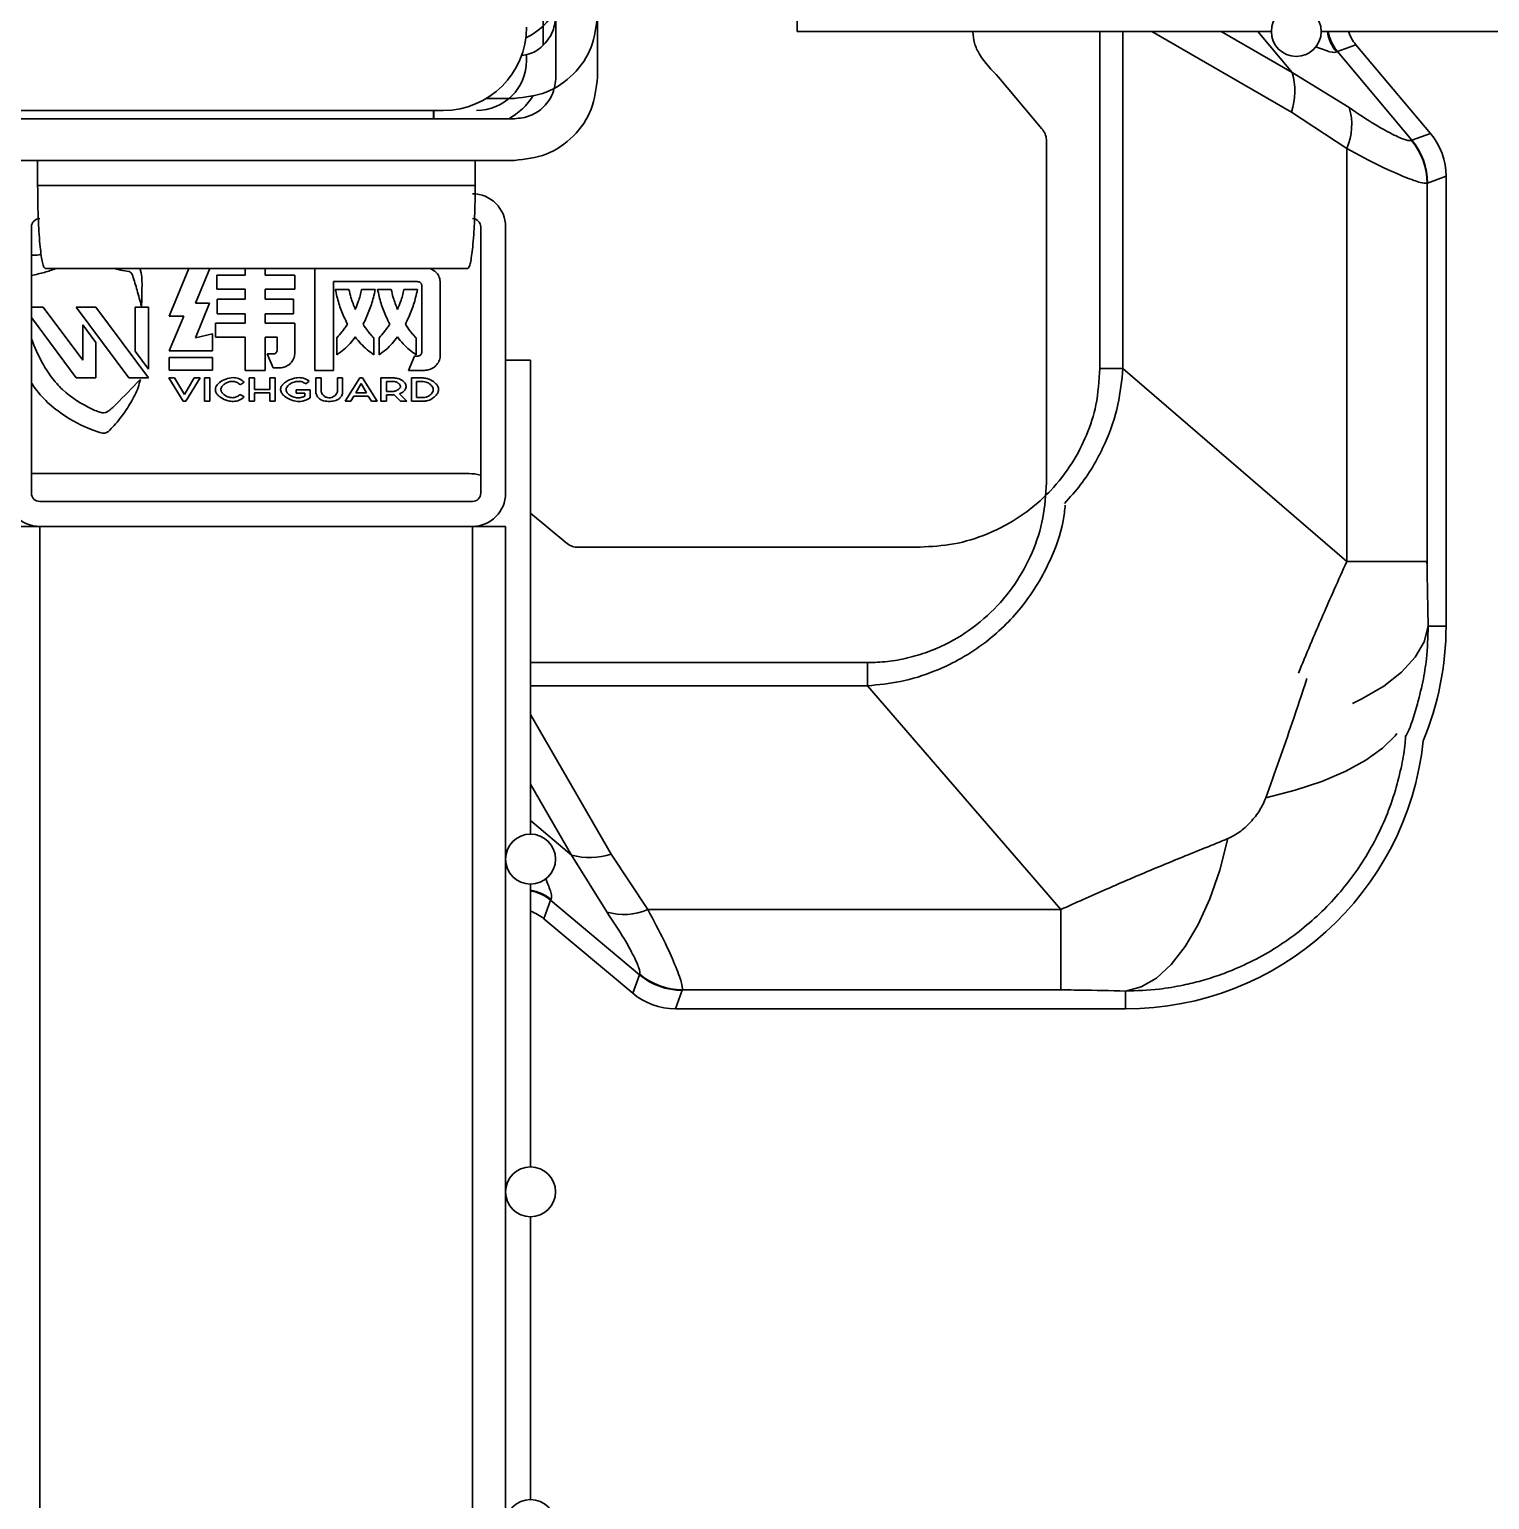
# Model space of a CAD drawing. Header units: millimetres. Extents: x 0 to 420, y 0 to 297.
# Drawn here: x 268.018 to 268.896, y 149.962 to 150.846 of the extents above; entities that cross this region are included whole.
import ezdxf

# ---------------------------------------------------------------- set-up
doc = ezdxf.new("R2010")
doc.units = ezdxf.units.MM

msp = doc.modelspace()

# ---------------------------------------------------------------- linework, layer by layer
at = {"color": 7, "linetype": 'Continuous', "lineweight": 35}
for p, q in [((268.33476, 150.8173), (268.33476, 151.1773)), ((268.35976, 151.1773), (268.35976, 150.8173)), ((268.32704, 150.86482), (268.32704, 150.83664)), ((268.47976, 150.8598), (268.47976, 150.8448)), ((268.47976, 150.8448), (268.76476, 150.8448)), ((268.58533, 150.84454), (268.58533, 150.8448)), ((268.66165, 150.64227), (268.66165, 150.8448)), ((268.67558, 150.64227), (268.67558, 150.8448)), ((268.69288, 150.8448), (268.77678, 150.79636)), ((268.7773, 150.82017), (268.73465, 150.8448)), ((268.75663, 150.8448), (268.7773, 150.82017)), ((268.79476, 150.8448), (268.96476, 150.8448)), ((268.31704, 150.8273), (268.31704, 150.83103)), ((268.80446, 150.83278), (268.80403, 150.83251)), ((268.8156, 150.83684), (268.80446, 150.83278)), ((268.84927, 150.77938), (268.80446, 150.83278)), ((268.86042, 150.78344), (268.8156, 150.83684)), ((268.62682, 150.78637), (268.60083, 150.81733)), ((268.7773, 150.82017), (268.81155, 150.79903)), ((268.30976, 150.80458), (268.29303, 150.80458)), ((267.76704, 150.7973), (268.26704, 150.7973)), ((268.26121, 150.7923), (268.26121, 150.7973)), ((268.26131, 150.7923), (268.26131, 150.7973)), ((268.81007, 150.7744), (268.77678, 150.79636)), ((267.73976, 150.7923), (268.30976, 150.7923)), ((268.62952, 150.57344), (268.62952, 150.7799)), ((268.849, 150.77922), (268.84927, 150.77938)), ((268.86042, 150.78344), (268.84927, 150.77938)), ((268.81007, 150.52617), (268.81007, 150.7744)), ((268.30976, 150.7673), (267.73976, 150.7673)), ((268.02325, 150.7523), (268.02325, 150.7673)), ((268.28625, 150.7523), (268.28625, 150.7673)), ((268.28625, 150.7523), (268.02325, 150.7523)), ((268.85862, 150.7537), (268.85837, 150.75357)), ((268.85837, 150.75357), (268.85837, 150.52617)), ((268.85862, 150.7537), (268.86976, 150.75776)), ((268.86976, 150.4873), (268.86976, 150.75776)), ((268.01954, 150.7273), (268.01954, 150.5673)), ((268.28954, 150.5673), (268.28954, 150.7273)), ((268.30454, 150.5673), (268.30454, 150.7273)), ((268.02785, 150.7023), (268.28164, 150.7023)), ((268.10237, 150.67369), (268.11418, 150.7023)), ((268.12678, 150.7023), (268.11814, 150.68149)), ((268.131, 150.68998), (268.131, 150.69838)), ((268.131, 150.69838), (268.14798, 150.69838)), ((268.14798, 150.69838), (268.14798, 150.7023)), ((268.1599, 150.7023), (268.1599, 150.69838)), ((268.1599, 150.69838), (268.1779, 150.69838)), ((268.1779, 150.69838), (268.1779, 150.68998)), ((268.18991, 150.6411), (268.18991, 150.7023)), ((268.14798, 150.68998), (268.131, 150.68998)), ((268.14798, 150.68388), (268.14798, 150.68998)), ((268.1599, 150.68998), (268.1599, 150.68388)), ((268.1779, 150.68998), (268.1599, 150.68998)), ((268.20097, 150.69444), (268.20097, 150.6411)), ((268.25147, 150.69444), (268.20097, 150.69444)), ((268.20217, 150.68972), (268.21032, 150.68972)), ((268.21795, 150.68972), (268.22618, 150.68972)), ((268.22755, 150.68972), (268.23578, 150.68972)), ((268.24341, 150.68972), (268.25156, 150.68972)), ((268.25422, 150.65225), (268.25422, 150.69178)), ((268.26528, 150.69349), (268.26528, 150.65045)), ((268.12663, 150.68149), (268.11814, 150.66064)), ((268.11814, 150.68149), (268.12663, 150.68149)), ((268.13109, 150.68388), (268.14798, 150.68388)), ((268.13109, 150.67513), (268.13109, 150.68388)), ((268.1599, 150.68388), (268.17705, 150.68388)), ((268.17705, 150.68388), (268.17705, 150.67513)), ((268.01954, 150.67915), (268.02666, 150.67915)), ((268.0464, 150.63658), (268.01954, 150.67279)), ((268.02666, 150.67915), (268.05034, 150.64722)), ((268.0464, 150.67915), (268.05824, 150.67915)), ((268.07797, 150.63658), (268.0464, 150.67915)), ((268.05824, 150.67915), (268.08981, 150.63658)), ((268.08192, 150.67915), (268.08981, 150.67915)), ((268.08192, 150.65254), (268.08192, 150.67915)), ((268.08981, 150.67915), (268.08981, 150.6419)), ((268.1112, 150.67369), (268.10237, 150.67369)), ((268.10237, 150.65283), (268.1112, 150.67369)), ((268.14798, 150.67513), (268.13109, 150.67513)), ((268.14798, 150.66938), (268.14798, 150.67513)), ((268.1599, 150.67513), (268.1599, 150.66938)), ((268.17705, 150.67513), (268.1599, 150.67513)), ((268.05034, 150.66851), (268.05824, 150.65786)), ((268.05034, 150.64722), (268.05034, 150.66851)), ((268.11814, 150.66064), (268.12835, 150.66303)), ((268.12835, 150.66303), (268.12835, 150.65283)), ((268.13023, 150.66938), (268.14798, 150.66938)), ((268.13023, 150.66098), (268.13023, 150.66938)), ((268.1599, 150.66938), (268.1779, 150.66938)), ((268.1779, 150.66938), (268.1779, 150.65191)), ((268.05824, 150.65786), (268.05824, 150.63658)), ((268.14798, 150.66098), (268.13023, 150.66098)), ((268.14798, 150.6411), (268.14798, 150.66098)), ((268.1599, 150.66098), (268.1599, 150.6411)), ((268.16719, 150.66098), (268.1599, 150.66098)), ((268.16719, 150.65337), (268.16719, 150.66098)), ((268.20303, 150.65045), (268.20303, 150.66065)), ((268.22523, 150.66065), (268.22523, 150.65045)), ((268.22849, 150.65045), (268.22849, 150.66065)), ((268.2507, 150.66065), (268.2507, 150.65045)), ((268.08981, 150.6419), (268.08192, 150.65254)), ((268.10236, 150.64875), (268.12834, 150.64875)), ((268.10236, 150.64112), (268.10236, 150.64875)), ((268.12835, 150.65283), (268.10237, 150.65283)), ((268.12834, 150.64875), (268.12834, 150.64112)), ((268.1611, 150.65097), (268.16453, 150.65097)), ((268.16479, 150.64256), (268.1611, 150.65097)), ((268.24616, 150.6411), (268.24967, 150.64959)), ((268.24967, 150.64959), (268.25147, 150.64959)), ((268.30454, 150.6473), (268.31954, 150.6473)), ((268.31954, 150.3623), (268.31954, 150.6473)), ((268.05824, 150.63658), (268.0464, 150.63658)), ((268.08981, 150.63658), (268.07797, 150.63658)), ((268.10206, 150.63655), (268.10558, 150.63655)), ((268.11067, 150.62259), (268.10206, 150.63655)), ((268.12834, 150.64112), (268.10236, 150.64112)), ((268.10558, 150.63655), (268.11144, 150.62663)), ((268.11144, 150.62663), (268.11732, 150.63655)), ((268.12084, 150.63655), (268.11222, 150.62259)), ((268.11732, 150.63655), (268.12084, 150.63655)), ((268.12347, 150.63655), (268.12672, 150.63655)), ((268.12347, 150.62259), (268.12347, 150.63655)), ((268.12672, 150.63655), (268.12672, 150.62259)), ((268.1599, 150.6411), (268.14798, 150.6411)), ((268.15044, 150.63655), (268.15359, 150.63655)), ((268.15044, 150.62259), (268.15044, 150.63655)), ((268.15359, 150.63655), (268.15359, 150.62962)), ((268.16281, 150.63655), (268.16596, 150.63655)), ((268.16281, 150.62962), (268.16281, 150.63655)), ((268.16856, 150.64256), (268.16479, 150.64256)), ((268.16596, 150.63655), (268.16596, 150.62259)), ((268.20097, 150.6411), (268.18991, 150.6411)), ((268.19047, 150.63655), (268.19362, 150.63655)), ((268.19047, 150.62819), (268.19047, 150.63655)), ((268.19362, 150.63655), (268.19362, 150.62879)), ((268.20342, 150.63655), (268.20657, 150.63655)), ((268.20342, 150.62879), (268.20342, 150.63655)), ((268.20657, 150.63655), (268.20657, 150.62819)), ((268.20807, 150.62259), (268.21682, 150.63655)), ((268.21682, 150.63655), (268.21847, 150.63655)), ((268.21847, 150.63655), (268.22722, 150.62259)), ((268.22961, 150.63655), (268.2376, 150.63655)), ((268.22961, 150.62259), (268.22961, 150.63655)), ((268.25584, 150.6411), (268.24616, 150.6411)), ((268.24789, 150.63655), (268.25493, 150.63655)), ((268.24789, 150.62259), (268.24789, 150.63655)), ((268.66165, 150.64227), (268.67558, 150.64227)), ((268.67558, 150.64227), (268.81007, 150.52617)), ((268.14742, 150.63401), (268.14492, 150.63247)), ((268.14492, 150.62665), (268.14742, 150.6251)), ((268.15359, 150.62962), (268.16281, 150.62962)), ((268.15359, 150.62756), (268.15359, 150.62259)), ((268.16281, 150.62756), (268.15359, 150.62756)), ((268.16281, 150.62259), (268.16281, 150.62756)), ((268.17865, 150.62946), (268.18711, 150.62946)), ((268.17865, 150.62746), (268.17865, 150.62946)), ((268.18385, 150.62746), (268.17865, 150.62746)), ((268.18385, 150.62568), (268.18385, 150.62746)), ((268.18643, 150.63466), (268.1844, 150.633)), ((268.18711, 150.62946), (268.18711, 150.62449)), ((268.21443, 150.62766), (268.21763, 150.63312)), ((268.22086, 150.62766), (268.21443, 150.62766)), ((268.21763, 150.63312), (268.22086, 150.62766)), ((268.23284, 150.63449), (268.2371, 150.63449)), ((268.23284, 150.62841), (268.23284, 150.63449)), ((268.23654, 150.62841), (268.23284, 150.62841)), ((268.23284, 150.62645), (268.23284, 150.62259)), ((268.23668, 150.62645), (268.23284, 150.62645)), ((268.24135, 150.62259), (268.23757, 150.62647)), ((268.24077, 150.62694), (268.24524, 150.62259)), ((268.25104, 150.62477), (268.25104, 150.63437)), ((268.25104, 150.63437), (268.25493, 150.63437)), ((268.11222, 150.62259), (268.11067, 150.62259)), ((268.12672, 150.62259), (268.12347, 150.62259)), ((268.15359, 150.62259), (268.15044, 150.62259)), ((268.16596, 150.62259), (268.16281, 150.62259)), ((268.21149, 150.62259), (268.20807, 150.62259)), ((268.21327, 150.62568), (268.21149, 150.62259)), ((268.22199, 150.62568), (268.21327, 150.62568)), ((268.22383, 150.62259), (268.22199, 150.62568)), ((268.22722, 150.62259), (268.22383, 150.62259)), ((268.23284, 150.62259), (268.22961, 150.62259)), ((268.24524, 150.62259), (268.24135, 150.62259)), ((268.25553, 150.62259), (268.24789, 150.62259)), ((268.25525, 150.62477), (268.25104, 150.62477)), ((268.01954, 150.57901), (268.28253, 150.57901)), ((268.02454, 150.5623), (268.28454, 150.5623)), ((268.00454, 150.5473), (268.02454, 150.5473)), ((268.02454, 150.5473), (268.28454, 150.5473)), ((268.02454, 150.5473), (268.02454, 144.9473)), ((268.02454, 150.5473), (268.28454, 150.5473)), ((268.28454, 150.5473), (268.28454, 144.9473)), ((268.28454, 150.5473), (268.30454, 150.5473)), ((268.28954, 150.54793), (268.28954, 150.5473)), ((268.30454, 150.5473), (268.30454, 144.9473)), ((268.31954, 150.55527), (268.34069, 150.53753)), ((268.34716, 150.53482), (268.55362, 150.53482)), ((268.81007, 150.52617), (268.85837, 150.52617)), ((268.85907, 150.4873), (268.86976, 150.4873)), ((268.31954, 150.46541), (268.52207, 150.46541)), ((268.52207, 150.46541), (268.52207, 150.45148)), ((268.31954, 150.45148), (268.52207, 150.45148)), ((268.52207, 150.45148), (268.63818, 150.31699)), ((268.31954, 150.43418), (268.36799, 150.35028)), ((268.31954, 150.39242), (268.34417, 150.34976)), ((268.31954, 150.37043), (268.34417, 150.34976)), ((268.34417, 150.34976), (268.36531, 150.31551)), ((268.36799, 150.35028), (268.38995, 150.31699)), ((268.31954, 150.1623), (268.31954, 150.3323)), ((268.33156, 150.3226), (268.3275, 150.31146)), ((268.33183, 150.32303), (268.33156, 150.3226)), ((268.33156, 150.3226), (268.38496, 150.27779)), ((268.3275, 150.31146), (268.38091, 150.26664)), ((268.38995, 150.31699), (268.63818, 150.31699)), ((268.38496, 150.27779), (268.38091, 150.26664)), ((268.38496, 150.27779), (268.38512, 150.27806)), ((268.41064, 150.26844), (268.40658, 150.2573)), ((268.41064, 150.26844), (268.41077, 150.26869)), ((268.63818, 150.26869), (268.41077, 150.26869)), ((268.67704, 150.26799), (268.67704, 150.2573)), ((268.40658, 150.2573), (268.67704, 150.2573)), ((268.31954, 149.9623), (268.31954, 150.1323))]:
    msp.add_line(p, q, dxfattribs=at)
at = {"color": 7, "linetype": 'Continuous', "lineweight": 35, "flags": 128}
for points in [[(268.81354, 150.44086), (268.8191, 150.44358), (268.83231, 150.45132), (268.84309, 150.45972), (268.85123, 150.46863), (268.85659, 150.47788), (268.85907, 150.4873)], [(268.76152, 150.38418), (268.77913, 150.38869), (268.79519, 150.39402), (268.80944, 150.40007), (268.82164, 150.40674), (268.83157, 150.41392), (268.83909, 150.42149), (268.84017, 150.42289)], [(268.7387, 150.3596), (268.73372, 150.34069), (268.72771, 150.32337), (268.72077, 150.30796), (268.71302, 150.29475), (268.70462, 150.28397), (268.69571, 150.27583), (268.68647, 150.27047), (268.67704, 150.26799)]]:
    msp.add_lwpolyline(points, dxfattribs=at)
at = {"color": 7, "linetype": 'Continuous', "lineweight": 35}
for centre in [(268.77976, 150.8448), (268.31954, 150.3473), (268.31954, 150.1473), (268.31954, 149.9473)]:
    msp.add_circle(centre, 0.015, dxfattribs=at)
for centre, radius, start, end in [((268.29976, 150.8773), 0.04, 295.59575, 331.04498), ((268.26704, 150.8473), 0.05, 270, 0), ((268.82321, 150.84861), 0.02504, 188.76406, 220.02661), ((268.82365, 150.84886), 0.02504, 189.33403, 219.94106), ((268.28704, 150.8273), 0.03, 270, 0), ((268.73875, 150.80909), 0.04011, 341.48363, 16.03426), ((268.28704, 150.8273), 0.04, 298.95502, 328.31647), ((268.77772, 150.78871), 0.03537, 336.13725, 16.96231), ((268.81831, 150.75348), 0.04006, 0.12692, 39.99242), ((268.81856, 150.75366), 0.04006, 0.05864, 39.94136), ((268.28454, 150.7273), 0.02, 0, 90), ((268.02454, 150.7273), 0.005, 90, 180), ((268.28454, 150.7273), 0.005, 0, 90), ((268.02454, 150.5673), 0.02, 180, 270), ((268.02454, 150.5673), 0.005, 180, 270), ((268.28454, 150.5673), 0.02, 270, 0), ((268.28454, 150.5673), 0.005, 270, 360), ((268.68976, 150.4873), 0.18, 337.48798, 0), ((268.67704, 150.4373), 0.18, 270, 353.9671), ((268.35525, 150.38832), 0.04011, 253.96572, 288.51635), ((268.31573, 150.30386), 0.02504, 49.97108, 81.23824), ((268.31548, 150.30341), 0.02504, 50.05869, 80.66622), ((268.37563, 150.34934), 0.03537, 253.03769, 293.86274), ((268.41068, 150.3085), 0.04006, 230.05864, 269.94136), ((268.41086, 150.30875), 0.04006, 230.00758, 269.87308)]:
    msp.add_arc(centre, radius, start, end, dxfattribs=at)
for centre, major_axis, start_param, end_param in [((268.8348, 150.85291), (0.02353, 0.00856), 3.122637, 3.49016), ((268.82971, 150.75772), (-0.03765, -0.0137), 2.793026, 3.49016), ((268.31143, 150.29226), (-0.00856, -0.02353), 2.793026, 3.160549), ((268.40662, 150.29735), (-0.0137, -0.03765), 5.934618, 6.631752)]:
    msp.add_ellipse(centre, major_axis=major_axis, ratio=0.998448, start_param=start_param, end_param=end_param, dxfattribs=at)
for points in [[(268.35976, 150.85458), (268.35901, 150.84803), (268.35751, 150.83492), (268.34595, 150.8184), (268.32942, 150.80683), (268.31631, 150.80533), (268.30976, 150.80458)], [(268.35976, 150.8173), (268.35901, 150.81075), (268.35751, 150.79764), (268.34595, 150.78112), (268.32942, 150.76955), (268.31631, 150.76805), (268.30976, 150.7673)], [(268.30976, 150.7923), (268.31304, 150.79267), (268.31959, 150.79343), (268.32785, 150.79921), (268.33364, 150.80747), (268.33439, 150.81402), (268.33476, 150.8173)]]:
    msp.add_open_spline(points, degree=3, dxfattribs=at)
for points, knots in [([(268.33476, 150.85458), (268.33439, 150.8513), (268.33364, 150.84474), (268.32783, 150.83655), (268.32084, 150.83135), (268.31574, 150.83065), (268.31389, 150.8304)], [0, 0, 0, 0, 0.280237, 0.560474, 0.840711, 1, 1, 1, 1]), ([(268.60083, 150.81733), (268.59667, 150.82166), (268.59078, 150.82777), (268.58598, 150.83755), (268.58554, 150.84228), (268.58533, 150.84454)], [0, 0, 0, 0, 0.558619, 0.78934, 1, 1, 1, 1]), ([(268.80403, 150.83251), (268.80313, 150.83224), (268.8014, 150.83174), (268.79463, 150.83443), (268.79137, 150.83573)], [0, 0, 0, 0, 0.5179694, 1, 1, 1, 1]), ([(268.81155, 150.79903), (268.817, 150.79538), (268.82758, 150.78829), (268.83893, 150.78227), (268.84658, 150.77899), (268.84819, 150.77915), (268.849, 150.77922)], [0, 0, 0, 0, 0.270175, 0.525289, 0.759332, 1, 1, 1, 1]), ([(268.62682, 150.78637), (268.62755, 150.78536), (268.62864, 150.78387), (268.6294, 150.78159), (268.62948, 150.78045), (268.62952, 150.7799)], [0, 0, 0, 0, 0.521782, 0.769325, 1, 1, 1, 1]), ([(268.85837, 150.75357), (268.85735, 150.75353), (268.85532, 150.75347), (268.84552, 150.75699), (268.83088, 150.76332), (268.81714, 150.77063), (268.81007, 150.7744)], [0, 0, 0, 0, 0.239453, 0.47313, 0.728792, 1, 1, 1, 1]), ([(268.02325, 150.7523), (268.02331, 150.74592), (268.02341, 150.7362), (268.02399, 150.72458), (268.02472, 150.71464), (268.02568, 150.70752), (268.02683, 150.70308), (268.02748, 150.70259), (268.02785, 150.7023)], [0, 0, 0, 0, 0.242279, 0.369202, 0.49965, 0.729414, 0.842683, 1, 1, 1, 1]), ([(268.28164, 150.7023), (268.28202, 150.70259), (268.28267, 150.70308), (268.28381, 150.70751), (268.28477, 150.71464), (268.28551, 150.72457), (268.28608, 150.7362), (268.28618, 150.74592), (268.28625, 150.7523)], [0, 0, 0, 0, 0.157309, 0.270586, 0.50035, 0.630794, 0.757716, 1, 1, 1, 1]), ([(268.02785, 150.7023), (268.02748, 150.70259), (268.02683, 150.70309), (268.02568, 150.70751), (268.02473, 150.71468), (268.02402, 150.72399), (268.02378, 150.72946), (268.02367, 150.73185)], [0, 0, 0, 0, 0.214955, 0.369743, 0.683704, 0.86195, 1, 1, 1, 1]), ([(268.01954, 150.71027), (268.02106, 150.71022), (268.02306, 150.71016), (268.02494, 150.71078), (268.0254, 150.71093)], [0, 0, 0, 0, 0.7573464, 1, 1, 1, 1]), ([(268.03424, 150.7023), (268.03196, 150.70148), (268.02716, 150.69977), (268.02216, 150.69874), (268.01954, 150.6982)], [0, 0, 0, 0, 0.4760299, 1, 1, 1, 1]), ([(268.07813, 150.70061), (268.07646, 150.70075), (268.0736, 150.70101), (268.07088, 150.70192), (268.06976, 150.7023)], [0, 0, 0, 0, 0.584927, 1, 1, 1, 1]), ([(268.08041, 150.69799), (268.08021, 150.69845), (268.07984, 150.69927), (268.07913, 150.70007), (268.07856, 150.70051), (268.07826, 150.70057), (268.07813, 150.70061)], [0, 0, 0, 0, 0.414045, 0.74912, 0.885678, 1, 1, 1, 1]), ([(268.0857, 150.67959), (268.08524, 150.68119), (268.08432, 150.68439), (268.08264, 150.69055), (268.08129, 150.69507), (268.08041, 150.69799)], [0, 0, 0, 0, 0.261065, 0.522123, 1, 1, 1, 1]), ([(268.08472, 150.7023), (268.08485, 150.70189), (268.08606, 150.69813), (268.08598, 150.69036), (268.0858, 150.68322), (268.0857, 150.67959)], [0, 0, 0, 0, 0.056159, 0.519349, 1, 1, 1, 1]), ([(268.2592, 150.7023), (268.26014, 150.70185), (268.26202, 150.70095), (268.26406, 150.69849), (268.26513, 150.69589), (268.26524, 150.69416), (268.26528, 150.69349)], [0, 0, 0, 0, 0.271739, 0.545852, 0.823402, 1, 1, 1, 1]), ([(268.20946, 150.6688), (268.20874, 150.6703), (268.20679, 150.67438), (268.2041, 150.6813), (268.20282, 150.6869), (268.20217, 150.68972)], [0, 0, 0, 0, 0.225098, 0.610129, 1, 1, 1, 1]), ([(268.21032, 150.68972), (268.21068, 150.68809), (268.21132, 150.68521), (268.2128, 150.68127), (268.21372, 150.6789), (268.21417, 150.67772)], [0, 0, 0, 0, 0.397021, 0.698347, 1, 1, 1, 1]), ([(268.21417, 150.67772), (268.21478, 150.67927), (268.21584, 150.682), (268.21719, 150.68598), (268.2177, 150.68847), (268.21795, 150.68972)], [0, 0, 0, 0, 0.396668, 0.697235, 1, 1, 1, 1]), ([(268.22618, 150.68972), (268.22583, 150.68809), (268.2249, 150.68366), (268.22255, 150.67661), (268.22011, 150.67141), (268.21889, 150.6688)], [0, 0, 0, 0, 0.225279, 0.610555, 1, 1, 1, 1]), ([(268.23484, 150.6688), (268.23412, 150.6703), (268.23217, 150.67438), (268.22948, 150.6813), (268.22819, 150.6869), (268.22755, 150.68972)], [0, 0, 0, 0, 0.225097, 0.610128, 1, 1, 1, 1]), ([(268.23578, 150.68972), (268.23613, 150.68808), (268.23674, 150.68521), (268.23818, 150.68126), (268.23909, 150.6789), (268.23955, 150.67772)], [0, 0, 0, 0, 0.397481, 0.698479, 1, 1, 1, 1]), ([(268.23955, 150.67772), (268.24019, 150.67926), (268.24132, 150.68197), (268.24265, 150.68597), (268.24316, 150.68847), (268.24341, 150.68972)], [0, 0, 0, 0, 0.395845, 0.696793, 1, 1, 1, 1]), ([(268.25156, 150.68972), (268.25121, 150.68809), (268.25028, 150.68366), (268.24793, 150.67661), (268.24549, 150.67141), (268.24427, 150.6688)], [0, 0, 0, 0, 0.22528, 0.610558, 1, 1, 1, 1]), ([(268.25422, 150.69178), (268.25418, 150.69208), (268.25412, 150.6927), (268.25366, 150.69351), (268.25297, 150.69408), (268.25221, 150.69438), (268.2517, 150.69442), (268.25147, 150.69444)], [0, 0, 0, 0, 0.2159086, 0.4316794, 0.6427485, 0.8361363, 1, 1, 1, 1]), ([(268.20303, 150.66065), (268.20416, 150.66188), (268.20591, 150.66377), (268.20795, 150.66657), (268.20896, 150.66806), (268.20946, 150.6688)], [0, 0, 0, 0, 0.482099, 0.740834, 1, 1, 1, 1]), ([(268.21889, 150.6688), (268.21982, 150.66741), (268.22123, 150.66528), (268.22342, 150.66261), (268.22463, 150.66131), (268.22523, 150.66065)], [0, 0, 0, 0, 0.48414, 0.741719, 1, 1, 1, 1]), ([(268.22849, 150.66065), (268.22961, 150.66189), (268.23133, 150.66379), (268.23339, 150.66656), (268.23435, 150.66805), (268.23484, 150.6688)], [0, 0, 0, 0, 0.484106, 0.741689, 1, 1, 1, 1]), ([(268.24427, 150.6688), (268.24521, 150.66742), (268.24665, 150.6653), (268.24883, 150.6626), (268.25008, 150.6613), (268.2507, 150.66065)], [0, 0, 0, 0, 0.481223, 0.740091, 1, 1, 1, 1]), ([(268.01954, 150.65997), (268.02154, 150.65503), (268.02479, 150.647), (268.03137, 150.63695), (268.04037, 150.62641), (268.0507, 150.62034), (268.05906, 150.6164), (268.06168, 150.61553), (268.06377, 150.61562), (268.06678, 150.61704), (268.07373, 150.62404), (268.0801, 150.63059), (268.08499, 150.63562)], [0, 0, 0, 0, 0.1681348, 0.2739526, 0.3792603, 0.6049137, 0.6444956, 0.673017, 0.6911773, 0.7092919, 0.7766933, 1, 1, 1, 1]), ([(268.16453, 150.65097), (268.1649, 150.65099), (268.16551, 150.65104), (268.16631, 150.65142), (268.16684, 150.652), (268.16714, 150.65269), (268.16717, 150.65317), (268.16719, 150.65337)], [0, 0, 0, 0, 0.272758, 0.457842, 0.644353, 0.8509, 1, 1, 1, 1]), ([(268.21417, 150.66117), (268.21314, 150.65986), (268.21104, 150.65717), (268.20733, 150.65352), (268.20447, 150.65148), (268.20303, 150.65045)], [0, 0, 0, 0, 0.322168, 0.658364, 1, 1, 1, 1]), ([(268.22523, 150.65045), (268.22388, 150.65143), (268.22112, 150.65343), (268.21742, 150.65705), (268.21526, 150.65979), (268.21417, 150.66117)], [0, 0, 0, 0, 0.3238446, 0.659773, 1, 1, 1, 1]), ([(268.23955, 150.66117), (268.23852, 150.65986), (268.23642, 150.65718), (268.23274, 150.65354), (268.22992, 150.65148), (268.22849, 150.65045)], [0, 0, 0, 0, 0.323586, 0.659323, 1, 1, 1, 1]), ([(268.2507, 150.65045), (268.24934, 150.65143), (268.24658, 150.65343), (268.24283, 150.65704), (268.24065, 150.65979), (268.23955, 150.66117)], [0, 0, 0, 0, 0.322508, 0.65906, 1, 1, 1, 1]), ([(268.1779, 150.65191), (268.1778, 150.65084), (268.1776, 150.64871), (268.17595, 150.64593), (268.17356, 150.64382), (268.17096, 150.64272), (268.16922, 150.64261), (268.16856, 150.64256)], [0, 0, 0, 0, 0.2182785, 0.4351494, 0.6441626, 0.864466, 1, 1, 1, 1]), ([(268.25147, 150.64959), (268.2518, 150.64963), (268.25247, 150.64969), (268.25334, 150.65019), (268.25391, 150.65091), (268.25418, 150.65163), (268.2542, 150.65208), (268.25422, 150.65225)], [0, 0, 0, 0, 0.23459, 0.46963, 0.6837, 0.878789, 1, 1, 1, 1]), ([(268.26528, 150.65045), (268.26517, 150.64938), (268.26497, 150.64725), (268.26332, 150.64447), (268.26093, 150.64236), (268.2583, 150.64126), (268.25653, 150.64115), (268.25584, 150.6411)], [0, 0, 0, 0, 0.217033, 0.432668, 0.640579, 0.859649, 1, 1, 1, 1]), ([(268.08499, 150.63562), (268.08457, 150.634), (268.0833, 150.62914), (268.07924, 150.62161), (268.07369, 150.61288), (268.06896, 150.60771), (268.06657, 150.60511)], [0, 0, 0, 0, 0.138868, 0.417722, 0.706333, 1, 1, 1, 1]), ([(268.14742, 150.6251), (268.14645, 150.62437), (268.14452, 150.62293), (268.14099, 150.62223), (268.13711, 150.62278), (268.13384, 150.62428), (268.13148, 150.62626), (268.1304, 150.62779), (268.12997, 150.62921), (268.1301, 150.63057), (268.1309, 150.63219), (268.13289, 150.63422), (268.13628, 150.63608), (268.14035, 150.63698), (268.14407, 150.63628), (268.14623, 150.63505), (268.14723, 150.63417), (268.14742, 150.63401)], [0, 0, 0, 0, 0.08519, 0.168963, 0.246186, 0.360946, 0.418211, 0.462463, 0.491745, 0.521214, 0.557381, 0.617071, 0.720017, 0.827682, 0.905205, 0.982624, 1, 1, 1, 1]), ([(268.18711, 150.62449), (268.18559, 150.62371), (268.18289, 150.62233), (268.17811, 150.62232), (268.1742, 150.62374), (268.17134, 150.62566), (268.16989, 150.62734), (268.16927, 150.62866), (268.16917, 150.62987), (268.16953, 150.63116), (268.17068, 150.63286), (268.17336, 150.63496), (268.1771, 150.63655), (268.1813, 150.63689), (268.18433, 150.636), (268.18589, 150.63501), (268.18643, 150.63466)], [0, 0, 0, 0, 0.120432, 0.213162, 0.331684, 0.413005, 0.455865, 0.488872, 0.514902, 0.540892, 0.583063, 0.658706, 0.781016, 0.867724, 0.954736, 1, 1, 1, 1]), ([(268.2376, 150.63655), (268.23837, 150.63646), (268.24022, 150.63625), (268.24239, 150.63513), (268.24387, 150.63376), (268.24453, 150.63267), (268.24475, 150.6316), (268.24455, 150.63044), (268.24382, 150.62906), (268.24253, 150.62769), (268.24132, 150.62718), (268.24077, 150.62694)], [0, 0, 0, 0, 0.1479738, 0.3534631, 0.4502059, 0.5301426, 0.5919075, 0.6536295, 0.7509391, 0.887099, 1, 1, 1, 1]), ([(268.25493, 150.63655), (268.25577, 150.63645), (268.25801, 150.63621), (268.26084, 150.63471), (268.26298, 150.6328), (268.26399, 150.63117), (268.26433, 150.62973), (268.26411, 150.62824), (268.26314, 150.62643), (268.26105, 150.62443), (268.25833, 150.62291), (268.25629, 150.62268), (268.25553, 150.62259)], [0, 0, 0, 0, 0.103068, 0.272975, 0.380129, 0.450745, 0.504132, 0.557726, 0.630958, 0.750137, 0.907593, 1, 1, 1, 1]), ([(268.55362, 150.53482), (268.56041, 150.5352), (268.57429, 150.53598), (268.59503, 150.54247), (268.61152, 150.55131), (268.62372, 150.56065), (268.63442, 150.5708), (268.6451, 150.58446), (268.65414, 150.60203), (268.66035, 150.6212), (268.66119, 150.63491), (268.66165, 150.64227)], [0, 0, 0, 0, 0.120461, 0.246403, 0.382818, 0.450919, 0.519058, 0.644752, 0.756806, 0.869265, 1, 1, 1, 1]), ([(268.6404, 150.561), (268.64374, 150.56473), (268.65037, 150.57215), (268.65849, 150.58452), (268.6666, 150.60039), (268.67323, 150.61966), (268.67482, 150.63498), (268.67558, 150.64227)], [0, 0, 0, 0, 0.165897, 0.329918, 0.489474, 0.75698, 1, 1, 1, 1]), ([(268.06068, 150.60376), (268.05909, 150.6043), (268.05115, 150.60697), (268.0361, 150.61499), (268.02432, 150.62584), (268.01967, 150.63331), (268.01954, 150.63352)], [0, 0, 0, 0, 0.097025, 0.487863, 0.985842, 1, 1, 1, 1]), ([(268.14492, 150.63247), (268.14434, 150.63296), (268.14318, 150.63395), (268.14097, 150.63456), (268.13849, 150.63437), (268.13621, 150.63341), (268.13452, 150.63209), (268.13367, 150.6309), (268.13333, 150.62989), (268.1334, 150.62886), (268.13397, 150.6277), (268.13532, 150.62631), (268.13756, 150.62505), (268.14022, 150.62449), (268.14262, 150.62498), (268.14408, 150.62583), (268.14476, 150.62649), (268.14492, 150.62665)], [0, 0, 0, 0, 0.079836, 0.158698, 0.232948, 0.337554, 0.41275, 0.456024, 0.489191, 0.522624, 0.56103, 0.622793, 0.723203, 0.826712, 0.901133, 0.975506, 1, 1, 1, 1]), ([(268.1844, 150.633), (268.18367, 150.63343), (268.18224, 150.63428), (268.17973, 150.63463), (268.1772, 150.63413), (268.17509, 150.63312), (268.17358, 150.63188), (268.17281, 150.63082), (268.17249, 150.62983), (268.17257, 150.62887), (268.17311, 150.62773), (268.17449, 150.62629), (268.17669, 150.62504), (268.17944, 150.62434), (268.1819, 150.62471), (268.18327, 150.62539), (268.18385, 150.62568)], [0, 0, 0, 0, 0.08987, 0.176538, 0.263027, 0.362446, 0.423179, 0.470099, 0.500982, 0.532068, 0.57022, 0.633522, 0.742023, 0.836258, 0.931198, 1, 1, 1, 1]), ([(268.20657, 150.62819), (268.20653, 150.62777), (268.20643, 150.62672), (268.20562, 150.6252), (268.20427, 150.62378), (268.20206, 150.6227), (268.19889, 150.62235), (268.19565, 150.6225), (268.193, 150.62359), (268.19148, 150.62508), (268.19061, 150.62671), (268.19051, 150.62778), (268.19047, 150.62819)], [0, 0, 0, 0, 0.057396, 0.142461, 0.228893, 0.320305, 0.471061, 0.658867, 0.756094, 0.853964, 0.944424, 1, 1, 1, 1]), ([(268.19362, 150.62879), (268.19366, 150.62843), (268.19375, 150.62764), (268.19449, 150.62645), (268.1957, 150.62539), (268.19735, 150.62466), (268.19913, 150.62456), (268.20081, 150.6251), (268.20215, 150.62602), (268.20304, 150.62717), (268.20339, 150.62812), (268.20341, 150.62863), (268.20342, 150.62879)], [0, 0, 0, 0, 0.075155, 0.16832, 0.291124, 0.415852, 0.54785, 0.661465, 0.788026, 0.890381, 0.967538, 1, 1, 1, 1]), ([(268.2371, 150.63449), (268.2375, 150.63444), (268.23823, 150.63436), (268.23906, 150.63399), (268.23962, 150.63368), (268.24002, 150.6334), (268.2404, 150.63309), (268.24082, 150.63267), (268.24116, 150.63216), (268.2413, 150.63165), (268.2413, 150.63132), (268.24123, 150.63096), (268.24105, 150.6306), (268.24073, 150.63019), (268.24043, 150.6299), (268.2401, 150.62965), (268.23976, 150.62941), (268.2394, 150.6292), (268.23903, 150.62902), (268.23865, 150.62886), (268.23826, 150.62871), (268.23786, 150.6286), (268.23749, 150.62851), (268.23705, 150.62843), (268.23671, 150.62842), (268.23654, 150.62841)], [0, 0, 0, 0, 0.104931, 0.188559, 0.230252, 0.271948, 0.313654, 0.355384, 0.425825, 0.468883, 0.490273, 0.510955, 0.563746, 0.591003, 0.644663, 0.671402, 0.698138, 0.751654, 0.778385, 0.805115, 0.858613, 0.885344, 0.912077, 0.955815, 1, 1, 1, 1]), ([(268.23757, 150.62647), (268.23749, 150.62646), (268.23734, 150.62646), (268.23705, 150.62645), (268.23682, 150.62645), (268.23668, 150.62645)], [0, 0, 0, 0, 0.253407, 0.506797, 1, 1, 1, 1]), ([(268.25493, 150.63437), (268.25552, 150.6343), (268.257, 150.63412), (268.25888, 150.63306), (268.26026, 150.63174), (268.26092, 150.63057), (268.26111, 150.62955), (268.2609, 150.62848), (268.26016, 150.62719), (268.25873, 150.6259), (268.25697, 150.62496), (268.25574, 150.62482), (268.25525, 150.62477)], [0, 0, 0, 0, 0.1075224, 0.2690228, 0.3804701, 0.4521632, 0.5086198, 0.5651881, 0.646662, 0.7753631, 0.9104849, 1, 1, 1, 1]), ([(268.06657, 150.60511), (268.06606, 150.60464), (268.06519, 150.60384), (268.06359, 150.60331), (268.0621, 150.60335), (268.06116, 150.60363), (268.06068, 150.60376)], [0, 0, 0, 0, 0.3194529, 0.5431105, 0.7663107, 1, 1, 1, 1]), ([(268.28253, 150.57901), (268.28482, 150.57895), (268.28725, 150.57889), (268.28942, 150.5779), (268.28954, 150.57784)], [0, 0, 0, 0, 0.941193, 1, 1, 1, 1]), ([(268.52207, 150.46541), (268.52605, 150.46555), (268.53414, 150.46583), (268.54631, 150.46803), (268.56148, 150.47262), (268.57888, 150.48112), (268.59658, 150.49504), (268.61103, 150.51197), (268.62156, 150.53132), (268.62826, 150.55203), (268.6291, 150.56639), (268.62952, 150.57344)], [0, 0, 0, 0, 0.070722, 0.143758, 0.21913, 0.352151, 0.485358, 0.616819, 0.745052, 0.874872, 1, 1, 1, 1]), ([(268.52207, 150.45148), (268.52867, 150.45213), (268.54248, 150.4535), (268.56076, 150.45926), (268.57734, 150.46703), (268.59137, 150.47604), (268.6039, 150.48675), (268.61508, 150.49891), (268.62443, 150.51219), (268.63337, 150.52957), (268.6393, 150.54552), (268.64057, 150.557), (268.64092, 150.56016)], [0, 0, 0, 0, 0.113945, 0.238239, 0.327052, 0.428175, 0.523817, 0.609458, 0.7116, 0.801616, 0.94542, 1, 1, 1, 1]), ([(268.34716, 150.53482), (268.34661, 150.53486), (268.34547, 150.53494), (268.34319, 150.53571), (268.3417, 150.53679), (268.34069, 150.53753)], [0, 0, 0, 0, 0.232062, 0.478453, 1, 1, 1, 1]), ([(268.78104, 150.45904), (268.7816, 150.46043), (268.7845, 150.46754), (268.7894, 150.47926), (268.79605, 150.49469), (268.80289, 150.51013), (268.80758, 150.52061), (268.81007, 150.52617)], [0, 0, 0, 0, 0.061154, 0.311912, 0.510868, 0.740353, 1, 1, 1, 1]), ([(268.85838, 150.52402), (268.85835, 150.52454), (268.85831, 150.52529), (268.85823, 150.52597), (268.85818, 150.52611), (268.85816, 150.52617)], [0, 0, 0, 0, 0.56153, 0.792581, 1, 1, 1, 1]), ([(268.85837, 150.52617), (268.85838, 150.52575), (268.85839, 150.52211), (268.85857, 150.5087), (268.85886, 150.49652), (268.85907, 150.4873)], [0, 0, 0, 0, 0.030601, 0.265216, 1, 1, 1, 1]), ([(268.85907, 150.4873), (268.85886, 150.48074), (268.8585, 150.46956), (268.85591, 150.45327), (268.85197, 150.43833), (268.84876, 150.42718), (268.8458, 150.42169), (268.8455, 150.42112)], [0, 0, 0, 0, 0.289037, 0.493189, 0.725204, 0.97157, 1, 1, 1, 1]), ([(268.76152, 150.38418), (268.76685, 150.39921), (268.77531, 150.42307), (268.78324, 150.44693), (268.78618, 150.45577)], [0, 0, 0, 0, 0.629874, 1, 1, 1, 1]), ([(268.84546, 150.42167), (268.84539, 150.42012), (268.84511, 150.41416), (268.84306, 150.4031), (268.83948, 150.38826), (268.83217, 150.36772), (268.81934, 150.34342), (268.79877, 150.31798), (268.77372, 150.29689), (268.75109, 150.28436), (268.73369, 150.27753), (268.72277, 150.27409), (268.71072, 150.27117), (268.69552, 150.26859), (268.68385, 150.26821), (268.67704, 150.26799)], [0, 0, 0, 0, 0.018647, 0.071557, 0.134366, 0.201656, 0.332591, 0.461717, 0.591489, 0.722944, 0.76973, 0.81547, 0.860162, 0.918418, 1, 1, 1, 1]), ([(268.7387, 150.3596), (268.741, 150.3608), (268.74595, 150.36336), (268.75235, 150.3694), (268.75798, 150.37635), (268.76038, 150.38166), (268.76152, 150.38418)], [0, 0, 0, 0, 0.2284645, 0.4906723, 0.7577382, 1, 1, 1, 1]), ([(268.63818, 150.31699), (268.64266, 150.319), (268.65172, 150.32305), (268.66443, 150.32871), (268.67594, 150.33373), (268.69105, 150.34019), (268.71223, 150.3489), (268.72961, 150.35593), (268.7387, 150.3596)], [0, 0, 0, 0, 0.140816, 0.284488, 0.382285, 0.482496, 0.729213, 1, 1, 1, 1]), ([(268.32863, 150.3356), (268.32987, 150.33251), (268.33261, 150.32571), (268.33211, 150.32397), (268.33183, 150.32303)], [0, 0, 0, 0, 0.454296, 1, 1, 1, 1]), ([(268.38512, 150.27806), (268.38517, 150.27901), (268.38527, 150.28088), (268.38143, 150.28945), (268.37516, 150.30089), (268.36864, 150.31057), (268.36531, 150.31551)], [0, 0, 0, 0, 0.267138, 0.52122, 0.755952, 1, 1, 1, 1]), ([(268.38995, 150.31699), (268.39338, 150.31058), (268.4001, 150.29801), (268.40671, 150.28314), (268.41078, 150.27218), (268.41078, 150.26986), (268.41077, 150.26869)], [0, 0, 0, 0, 0.245129, 0.480308, 0.739086, 1, 1, 1, 1]), ([(268.63818, 150.31699), (268.63818, 150.31027), (268.63818, 150.2967), (268.63818, 150.28203), (268.63818, 150.27184), (268.63818, 150.26973), (268.63818, 150.26869)], [0, 0, 0, 0, 0.247804, 0.5, 0.752196, 1, 1, 1, 1]), ([(268.63817, 150.2689), (268.63824, 150.26888), (268.63838, 150.26883), (268.63908, 150.26875), (268.63983, 150.26871), (268.64036, 150.26868)], [0, 0, 0, 0, 0.207126, 0.438229, 1, 1, 1, 1]), ([(268.67704, 150.26799), (268.6681, 150.2682), (268.65691, 150.26847), (268.64411, 150.26864), (268.64021, 150.26868), (268.63872, 150.26869), (268.63818, 150.26869)], [0, 0, 0, 0, 0.712288, 0.891315, 0.960245, 1, 1, 1, 1])]:
    msp.add_open_spline(points, degree=3, knots=knots, dxfattribs=at)

doc.saveas('drawing.dxf')
